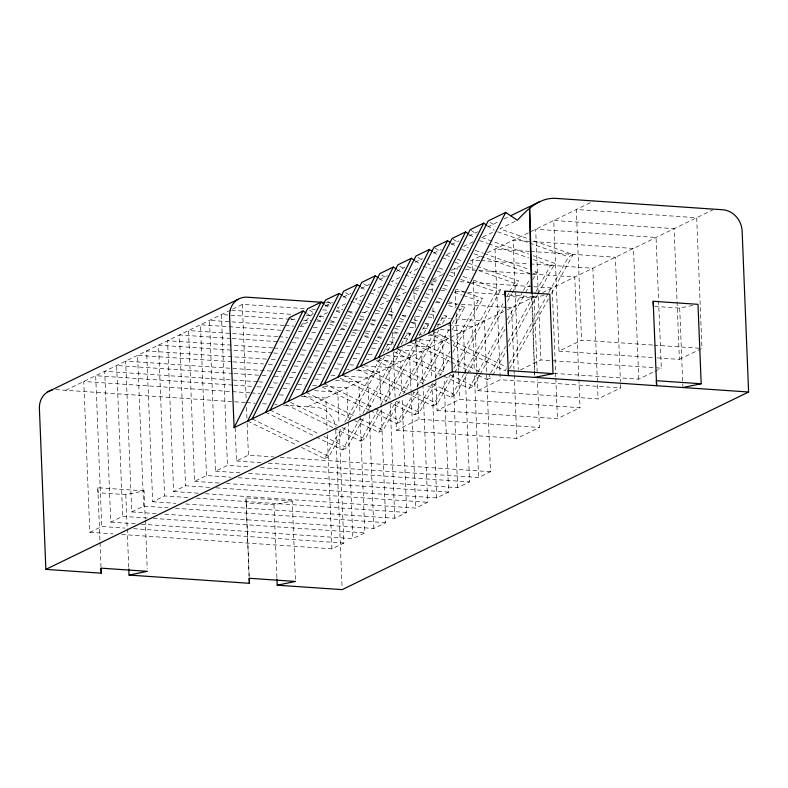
<?xml version="1.0" encoding="UTF-8"?>
<svg xmlns="http://www.w3.org/2000/svg" width="788" height="788" viewBox="0 0 788 788"><rect width="100%" height="100%" fill="white"/><g stroke="black" fill="none" stroke-linecap="round" stroke-linejoin="round"><path stroke-width="0.59" stroke-dasharray="3.94 2.96" d="M301.43 447.397L324.479 458.685L341.825 427.49M344.819 422.112L380.111 358.639M383.106 353.26L387.893 344.651L392.404 342.455L387.834 340.84M324.479 458.685L328.99 456.488L346.346 425.293M349.33 419.915L384.623 356.442M387.617 351.064L392.404 342.455M316.195 437.005L342.544 449.899L359.889 418.704M362.884 413.326L397.576 350.926M401.171 344.474L405.948 335.865L410.469 333.669L407.041 332.457M342.544 449.899L347.055 447.702L365.002 415.434M365.602 414.36L402.688 347.656M405.682 342.278L410.469 333.669M334.26 428.219L360.608 441.113L377.954 409.918M380.949 404.539L416.241 341.066M419.226 335.688L424.013 327.089L428.534 324.892L425.096 323.681M360.608 441.113L365.12 438.926L382.466 407.721M385.46 402.343L420.753 338.879M423.747 333.491L428.534 324.892M354.521 420.506L378.673 432.336L395.418 402.215M399.004 395.753L434.306 332.29M437.291 326.912L442.078 318.303L446.599 316.106L443.161 314.895M378.673 432.336L383.185 430.14L400.531 398.945M403.525 393.567L438.817 330.093M442.403 323.641L446.599 316.106M370.39 410.656L396.728 423.55L414.084 392.355M417.069 386.977L449.377 328.882M452.361 323.504L460.143 309.517L464.654 307.32L461.226 306.108M396.728 423.55L401.25 421.353L418.595 390.159M422.181 383.707L449.101 335.294M452.095 329.916L464.654 307.32M388.454 401.87L414.793 414.764L431.548 384.642M435.134 378.191L450.086 351.3M453.08 345.922L478.208 300.74L482.719 298.544L456.419 289.255M414.793 414.764L419.315 412.567L436.66 381.372M439.655 375.994L450.421 356.629M452.814 352.325L482.719 298.544M406.51 393.084L432.858 405.987L450.204 374.783M453.799 368.331L496.273 291.954L500.784 289.757L471.057 279.257M432.858 405.987L437.379 403.791L454.124 373.67M454.725 372.596L500.784 289.757M427.874 385.913L450.923 397.201L463.482 374.605M464.083 373.532L504.162 301.459M507.157 296.081L508.95 292.85M509.55 291.777L514.337 283.168L518.849 280.971L477.686 266.433M450.923 397.201L455.434 395.005L466.801 374.566M467.402 373.492L504.487 306.788M507.482 301.41L511.668 293.885M512.269 292.811L518.849 280.971M394.345 351.872L468.988 388.415L477.361 373.354M477.961 372.281L504.881 323.868M507.275 319.573L522.828 291.599M523.419 290.526L529.999 278.686M468.988 388.415L473.499 386.219L479.488 375.462M480.079 374.389L505.206 329.207M508.201 323.829L524.946 293.707M525.547 292.634L529.733 285.098M532.727 279.72L536.914 272.195L530.048 269.772M478.267 375.334L487.053 379.639L490.037 374.261M490.638 373.177L505.591 346.287M507.984 341.982L535.505 292.496M536.106 291.422L550.457 265.605L554.979 263.409L533.249 255.736M492.766 375.285L506.517 350.542M508.91 346.237L537.623 294.604M538.224 293.53L554.979 263.409M506.31 368.705L505.118 370.853L453.524 345.597M509.304 363.317L548.182 293.392M548.783 292.318L568.522 256.819L573.043 254.623L531.87 240.084M509.629 368.656L548.517 298.731M551.501 293.353L573.043 254.623M313.388 313.21L301.154 325.385L310.541 320.824M65.7 390.277L230.441 310.176M232.608 309.123L242.359 304.375L305.655 308.699M325.247 305.911L332.546 302.365M343.322 297.125L351.034 293.382M360.943 288.556L369.759 284.271M379.668 279.454L387.381 275.701M396.197 271.417L405.002 267.132M414.921 262.315L422.624 258.562M433.646 253.214L441.349 249.461M451.268 244.644L458.98 240.892M468.89 236.075L477.705 231.79M487.614 226.964L499.73 221.073M504.133 218.936L508.546 216.789M327.562 312.55L319.219 316.609L323.799 318.224M345.617 303.764L337.284 307.822L342.997 309.842M363.682 294.988L355.349 299.036L361.062 301.055M381.747 286.202L373.413 290.26L379.126 292.279M399.811 277.415L391.478 281.474L397.191 283.493M417.876 268.639L409.533 272.687L415.256 274.707M434.897 260.355L427.598 263.911L433.321 265.93M446.707 254.613L454.006 251.067M473.105 241.778L463.728 246.339L468.299 247.954M482.837 237.05L494.293 231.475M515.185 221.32L499.858 228.776L530.728 239.68M364.076 312.688L369.503 310.058M380.338 304.789L390.09 300.041M396.551 296.909L407.307 291.678M415.877 287.502L424.377 283.375M442.57 274.529L431.814 279.76L432.405 294.416M451.169 270.343L460.773 265.674M470.337 261.025L482.138 255.292M487.516 252.672L593.847 200.97M532.393 274.391L536.914 272.195M307.793 406.815L506.132 310.374M507.216 309.851L538.381 294.692M542.627 292.624L713.13 209.726M250.052 392.857L83.764 381.49L89.822 532.304L101.741 526.502L124.977 528.088M257.558 381.747L104.715 371.306L110.773 522.109L122.692 516.317L148.371 518.071M271.171 371.059L125.666 361.121L131.724 511.924L143.652 506.123L168.1 507.797M266.452 359.111L146.627 350.926L152.685 501.739L164.603 495.938L187.839 497.524M272.727 347.922L167.578 340.741L173.636 491.545L185.554 485.753L211.233 487.506M277.79 336.653L188.529 330.556L194.587 481.36L206.515 475.558L230.963 477.233M284.074 325.464L209.49 320.361L215.538 471.175L227.466 465.373L250.692 466.959M235.169 427.874L236.498 460.98L248.417 455.188L274.096 456.941M487.053 379.639L491.564 377.442L489.368 376.369M395.3 402.126L396.423 430.218L418.999 419.236L539.376 427.46L537.465 379.826M433.932 332.28L437.064 410.45L459.65 399.477L580.027 407.701L574.777 277.002L533.013 274.145M473.293 280.755L477.715 390.69L500.291 379.717L620.668 387.932L620.471 383.047M520.504 369.887L540.932 359.949L661.309 368.173L656.059 237.474L535.682 229.249L540.932 359.949M657.261 357.88L679.374 359.387L674.124 228.687L553.747 220.473L558.997 351.172L581.574 340.189L652.819 345.055M396.423 430.218L516.8 438.433L539.376 427.46M437.064 410.45L557.441 418.674L580.027 407.701M477.715 390.69L598.082 398.915L620.668 387.932M553.974 373.364L638.733 379.156L653.784 371.837M654.858 371.306L661.309 368.173M679.374 359.387L701.95 348.414L696.7 217.715L576.323 209.49L581.574 340.189M121.608 534.471L331.915 548.832L343.834 543.04L339.254 429.017M141.338 524.197L352.866 538.647L364.795 532.855L360.116 416.379M164.741 514.18L373.827 528.462L385.746 522.661L381.165 408.637M185.692 503.995L394.778 518.268L406.697 512.476L402.116 398.452M205.422 493.721L415.729 508.083L427.648 502.281L422.979 385.805M226.383 483.527L436.68 497.898L448.608 492.096L444.028 378.073M248.555 473.421L457.641 487.703L469.559 481.911L463.502 331.108L452.499 330.349M268.284 463.157L478.592 477.518L490.51 471.716L484.453 320.913L451.288 318.647M325.405 306.099L332.112 304.148M544.124 295.392L531.545 297.982L505.266 296.19M654.611 306.384L679.699 308.098L693.42 305.281M144.106 490.885L97.81 487.723L98.037 492.746L125.814 494.647L144.106 490.885L145.238 518.918M292.269 501.01L245.964 497.849L246.191 502.872L273.978 504.763L292.269 501.01L295.451 580.214M529.438 251.362L495.041 249.018L500.291 379.717M530.659 251.451L615.418 257.233L620.422 381.825M479.833 260.493L472.465 259.991L472.997 273.426M481.054 260.582L528.965 263.852M530.196 263.941L592.842 268.216L598.082 398.915M458.084 269.033L454.4 268.777L454.745 277.327M465.452 269.535L477.735 270.373M478.966 270.451L531.782 274.066M433.045 279.839L439.192 280.262M446.56 280.764L452.696 281.178M460.074 281.69L471.125 282.439M472.357 282.528L532.54 286.635M533.771 286.724L552.191 287.975L555.776 377.147M414.981 288.625L421.127 289.038M428.495 289.551L434.641 289.964M440.778 290.388L446.924 290.802M455.513 291.393L466.575 292.151M467.796 292.23L534.126 296.761L537.268 374.94M396.088 299.854L402.235 300.277M408.371 300.691L414.518 301.114M421.885 301.617L428.022 302.031M435.4 302.543L441.536 302.956M447.683 303.38L459.965 304.217M461.187 304.296L506.635 307.409M507.866 307.487L511.55 307.744L514.003 368.814M326.173 302.592L333.452 303.084M311.743 309.123L315.397 309.369M322.696 309.861L328.783 310.285M336.082 310.777L343.391 311.28M348.257 311.615L355.555 312.107M361.643 312.531L368.991 313.033M375.137 313.447L381.274 313.87M388.651 314.373L394.788 314.786M402.156 315.289L408.302 315.712M415.67 316.215L420.585 316.549M427.953 317.052L434.099 317.475M441.467 317.978L450.066 318.569M231.662 310.255L291.57 314.353M306.246 315.358L312.363 315.771M319.692 316.274L324.587 316.609M333.147 317.19L339.264 317.613M345.371 318.027L351.487 318.441M360.047 319.032L364.933 319.367M372.271 319.859L378.388 320.283M385.726 320.785L390.612 321.12M399.171 321.701L405.288 322.115M411.395 322.538L417.512 322.952M424.85 323.454L430.967 323.868M437.074 324.292L440.748 324.538M448.076 325.04L472.534 326.715L474.307 370.853M289.876 319.248L221.408 314.57L227.466 465.373M291.097 319.327L295.993 319.662M303.331 320.164L310.669 320.667M316.776 321.08L322.893 321.504M330.231 321.996L336.338 322.42M343.676 322.922L349.793 323.336M357.131 323.838L362.017 324.173M370.577 324.755L375.472 325.089M382.801 325.592L388.917 326.005M396.256 326.508L402.363 326.931M409.701 327.424L415.818 327.847M423.156 328.35L428.042 328.685M440.275 329.512L451.278 330.271M654.05 345.144L701.95 348.414M285.295 325.543L293.855 326.124M299.962 326.547L306.079 326.961M313.417 327.463L319.524 327.877M326.862 328.379L332.979 328.803M340.317 329.295L345.203 329.63M352.541 330.133L359.88 330.635M365.996 331.059L373.325 331.551M379.442 331.975L385.559 332.388M392.887 332.891L399.004 333.304M406.342 333.807L412.459 334.23M419.787 334.733L422.24 334.9M428.347 335.314L449.14 336.732M281.149 330.271L200.457 324.755L206.515 475.558M286.044 330.605L290.93 330.94M298.268 331.433L304.385 331.856M311.723 332.359L316.609 332.694M325.168 333.275L331.285 333.688M337.392 334.112L343.509 334.526M350.847 335.028L356.964 335.442M364.292 335.944L370.409 336.368M377.748 336.87L382.633 337.195M391.193 337.786L396.088 338.121M403.426 338.623L409.533 339.037M419.315 339.707L442.551 341.293L443.831 373.167M558.997 351.172L656.03 357.791M279.011 336.732L287.571 337.313M294.909 337.816L301.016 338.239M308.354 338.741L314.471 339.155M320.588 339.569L326.695 339.992M335.255 340.574L341.371 340.987M347.478 341.411L353.595 341.825M360.934 342.327L367.05 342.75M373.157 343.164L380.496 343.666M386.613 344.08L393.951 344.583M407.396 345.499L430.622 347.084L431.903 378.969M230.854 338.456L179.497 334.949L185.554 485.753M232.076 338.535L278.538 341.706M279.76 341.795L285.877 342.209M291.993 342.632L298.1 343.046M306.66 343.627L311.555 343.962M318.884 344.464L325.001 344.878M332.339 345.38L338.456 345.804M345.784 346.306L351.901 346.72M358.018 347.134L364.125 347.557M371.463 348.06L378.801 348.552M384.918 348.976L391.025 349.389M398.364 349.892L421.6 351.478L422.929 384.583M273.958 348.01L281.286 348.513M288.625 349.005L295.963 349.508M302.08 349.931L309.408 350.433M315.525 350.847L321.642 351.261M327.749 351.684L335.087 352.187M341.204 352.6L348.542 353.103M355.871 353.605L361.988 354.019M368.104 354.433L374.211 354.856M386.445 355.693L409.671 357.279L411.001 390.385M272.254 352.896L158.546 345.134L164.603 495.938M273.485 352.985L279.592 353.398M286.93 353.901L293.047 354.314M300.376 354.817L306.493 355.24M313.831 355.743L318.716 356.077M326.055 356.57L332.172 356.994M339.51 357.496L345.617 357.91M352.955 358.412L359.072 358.826M366.41 359.328L368.853 359.495M377.413 360.077L400.639 361.672L401.919 393.547M271.338 359.446L276.233 359.781M283.572 360.283L289.679 360.697M297.017 361.2L301.912 361.534M309.241 362.037L316.579 362.539M322.696 362.953L330.034 363.455M337.363 363.957L342.258 364.292M349.596 364.795L355.703 365.208M364.263 365.799L388.72 367.464L390.001 399.339M231.741 361.751L137.595 355.319L143.652 506.123M232.962 361.84L263.527 363.928M268.422 364.253L273.318 364.588M281.868 365.179L286.763 365.514M294.101 366.006L300.208 366.43M307.547 366.932L313.663 367.346M321.002 367.848L327.109 368.262M334.447 368.764L339.342 369.099M346.671 369.602L349.123 369.769M356.462 370.271L379.688 371.857L381.116 407.416M277.287 371.473L284.626 371.975M291.954 372.478L298.071 372.891M304.188 373.315L310.295 373.729M317.633 374.231L323.75 374.645M331.088 375.147L337.195 375.561M344.533 376.063L367.769 377.649L369.198 413.207M232.795 373.443L116.644 365.514L122.692 516.317M234.016 373.532L260.917 375.364M262.138 375.452L268.255 375.866M274.372 376.28L281.7 376.782M289.038 377.285L293.934 377.619M302.494 378.201L307.379 378.536M314.717 379.038L320.834 379.452M335.501 380.456L358.737 382.042L360.067 415.148M258.779 381.825L264.896 382.249M273.446 382.83L278.341 383.165M285.68 383.667L291.787 384.081M297.903 384.505L305.242 385.007M312.58 385.499L317.466 385.834M323.582 386.258L346.809 387.844L348.138 420.95M232.627 385.056L95.683 375.699L101.741 526.502M233.849 385.135L252.19 386.386M257.085 386.721L263.192 387.135M269.309 387.558L275.426 387.972M282.764 388.474L290.092 388.976M296.209 389.39L302.326 389.814M314.55 390.651L337.776 392.237L339.057 424.111M251.273 392.936L259.833 393.517M267.171 394.02L273.278 394.443M279.395 394.857L285.512 395.271M301.4 396.364L325.858 398.029L327.138 429.903M245.442 402.55L57.11 389.696A20.616 18.006 64.1 0 0 53.505 389.833M246.664 402.638L255.223 403.22M262.552 403.722L267.447 404.057M274.785 404.559L277.228 404.727M283.345 405.14L316.382 407.396A20.616 18.006 64.1 0 1 335.53 426.663M280.213 457.355L490.51 471.716M236.498 460.98L260.946 462.654M260.473 467.629L469.559 481.911M215.538 471.175L239.995 472.839M238.301 477.735L448.608 492.096M194.587 481.36L220.266 483.113M216.129 487.841L427.648 502.281M173.636 491.545L200.536 493.386M196.389 498.114L406.697 512.476M152.685 501.739L175.911 503.325M175.438 508.299L385.746 522.661M131.724 511.924L156.182 513.599M153.266 518.405L364.795 532.855M110.773 522.109L136.452 523.862M133.536 528.679L343.834 543.04M89.822 532.304L113.048 533.89M497.622 231.78L528.502 242.684M529.644 243.088L568.522 256.819M481.793 237.552L528.679 254.12M479.567 240.557L487.565 243.384M488.708 243.787L528.728 257.932M533.309 259.548L550.457 265.605M475.164 250.377L483.172 253.204M484.315 253.608L528.906 269.368M461.502 249.343L467.215 251.362M474.081 253.785L530.107 273.584M445.663 255.125L451.386 257.144M457.099 259.163L462.822 261.183M468.535 263.202L476.543 266.029M442.295 257.725L449.15 260.148M454.873 262.168L460.586 264.187M467.451 266.61L474.307 269.033M478.887 270.648L514.337 283.168M439.034 267.95L444.757 269.969M450.47 271.988L456.193 274.007M463.048 276.43L469.914 278.853M423.087 266.098L431.085 268.935M436.808 270.954L443.664 273.377M449.387 275.396L453.957 277.012M460.822 279.435L468.821 282.262M469.973 282.665L496.273 291.954M420.969 276.726L426.692 278.745M432.405 280.764L438.128 282.784M443.841 284.803L449.564 286.822M405.022 274.884L413.03 277.711M419.886 280.134L424.466 281.749M430.179 283.769L435.892 285.788M442.757 288.211L448.471 290.23M454.193 292.25L462.201 295.086M463.344 295.49L478.208 300.74M402.904 285.512L408.627 287.531M414.34 289.551L420.063 291.57M425.776 293.589L431.499 295.608M438.355 298.031L442.935 299.647M448.648 301.666L456.656 304.493M388.1 284.074L394.965 286.497M400.678 288.516L406.401 290.536M413.257 292.959L418.98 294.978M424.693 296.997L429.263 298.613M436.128 301.036L441.841 303.055M448.707 305.478L455.572 307.901M456.715 308.305L460.143 309.517M384.849 294.298L390.562 296.318M396.285 298.337L401.998 300.356M407.711 302.375L413.434 304.395M419.147 306.414L424.87 308.433M431.726 310.856L436.306 312.472M370.035 292.86L376.9 295.283M382.613 297.303L388.336 299.322M395.192 301.745L399.772 303.36M406.628 305.783L411.208 307.399M418.064 309.822L423.786 311.841M429.499 313.86L435.222 315.88M367.927 303.478L372.497 305.094M379.363 307.517L383.933 309.132M389.656 311.161L395.369 313.181M402.235 315.604L406.805 317.219M413.67 319.642L418.241 321.258M350.827 301.233L359.978 304.464M365.701 306.483L370.271 308.098M375.984 310.117L381.707 312.137M388.563 314.56L394.286 316.579M399.999 318.608L404.579 320.224M411.434 322.647L417.157 324.666M348.72 311.861L354.433 313.88M360.155 315.899L365.868 317.919M371.591 319.938L377.304 321.957M384.17 324.38L388.74 325.996M394.463 328.015L400.176 330.034M336.2 311.23L340.771 312.846M347.636 315.269L352.206 316.884M359.072 319.307L364.785 321.327M370.508 323.346L375.078 324.961M381.934 327.384L387.657 329.404M394.512 331.827L399.092 333.442M330.655 320.647L336.377 322.666M343.233 325.089L347.804 326.705M354.669 329.128L359.239 330.743M364.962 332.763L370.675 334.782M377.541 337.205L382.111 338.82M316.993 319.613L322.706 321.632M329.571 324.055L335.284 326.074M341.007 328.094L345.577 329.709M352.443 332.132L357.013 333.748M365.021 336.575L369.592 338.19M375.315 340.209L381.028 342.228M432.789 331.039L449.259 339.096M450.352 339.638L506.339 367.041M428.278 333.235L449.13 343.45M414.724 339.825L449.849 357.023M450.953 357.555L480.591 372.064M410.213 342.022L449.731 361.367M450.825 361.899L470.584 371.572M396.659 348.601L446.057 372.783M450.45 374.94L473.499 386.219M378.595 357.388L427.992 381.569M432.385 383.717L455.434 395.005M376.28 360.658L423.481 383.766M360.54 366.174L409.937 390.356M411.031 390.887L437.379 403.791M358.215 369.444L405.416 392.552M342.475 374.95L391.872 399.142M396.256 401.289L419.315 412.567M340.15 378.22L387.351 401.328M324.41 383.736L373.808 407.918M374.901 408.46L401.25 421.353M322.085 387.006L369.286 410.115M306.345 392.522L355.743 416.704M360.136 418.852L383.185 430.14M304.02 395.793L350.128 418.359M290.476 402.382L337.678 425.49M342.071 427.638L365.12 438.926M285.965 404.579L333.166 427.687M270.215 410.085L319.613 434.267M324.006 436.414L347.055 447.702M265.704 412.282L315.101 436.463M252.15 418.871L301.548 443.053M305.941 445.2L328.99 456.488M247.639 421.068L297.037 445.25M490.116 222.246L495.957 226.166M487.545 225.742L494.362 230.313M471.086 230.372L476.927 234.292M469.49 234.528L473.381 237.139M453.021 239.158L457.887 242.418M451.425 243.315L456.291 246.575M434.956 247.944L439.822 251.205M433.361 252.091L438.226 255.361M417.867 257.38L422.732 260.641M415.296 260.877L420.162 264.147M399.802 266.157L403.692 268.767M397.231 269.663L402.097 272.924M381.737 274.943L385.627 277.553M379.166 278.44L384.042 281.71M363.672 283.729L367.572 286.339M361.101 287.226L365.977 290.496M345.607 292.506L349.508 295.126M343.046 296.012L347.912 299.273M327.552 301.292L332.418 304.562M324.981 304.798L329.847 308.059M309.487 310.078L314.353 313.338M306.916 313.575L310.807 316.185M289.472 317.554L295.313 321.474M679.699 308.098L682.841 386.297M638.733 379.156L633.483 248.456L513.106 240.232L515.116 290.309M555.826 378.368L557.441 418.674M534.441 370.074L531.467 294.338M534.491 371.296L534.688 376.181L534.55 371.266M515.165 291.53L518.307 369.71M514.052 370.035L514.2 373.699M514.249 374.921L516.8 438.433M474.504 375.758L478.592 477.518M455.228 289.541L455.966 307.862M456.163 312.747L458.468 370.163M458.517 371.384L459.65 399.477M453.061 373.679L457.641 487.703M432.947 307.852L433.39 318.844M432.1 383.874L436.68 497.898M413.759 288.536L414.34 303.193M414.882 316.638L415.325 327.631M415.867 341.066L418.999 419.236M411.05 391.606L415.729 508.083M391.518 308.069L392.01 320.283M392.503 332.497L393.035 345.932M393.281 352.039L395.103 397.241M390.198 404.244L394.778 518.268M369.247 414.439L373.827 528.462M348.188 422.171L352.866 538.647M335.757 430.002L342.12 588.4M327.335 434.809L331.915 548.832M273.978 504.763L276.913 577.89M242.359 304.375L246.25 401.24M246.496 407.366L246.939 418.398M247.137 423.304L248.417 455.188M246.191 502.872L249.175 577.21M245.964 497.849L249.146 577.052M145.287 520.139L147.238 568.877M125.814 494.647L127.144 527.546M127.183 528.768L128.749 567.764M97.81 487.723L99.997 541.494M100.017 542.568L100.992 566.936M532.205 293.963L534.51 370.045"/><path stroke-width="1.18" d="M276.962 579.101L277.199 585.198L342.169 589.631L748.6 392.01L742.138 231.15A20.616 18.006 64.1 0 0 722.813 209.775L555.737 198.369C539.632 197.414 527.438 209.342 517.381 220.256L505.689 212.415L450.312 322.519L234.095 427.657L289.472 317.554L303.025 310.964L305.941 312.925M247.639 421.068L303.025 310.964M252.15 418.871L307.537 308.768L321.08 302.178L324.006 304.138M265.704 412.282L321.08 302.178M270.215 410.085L325.602 299.982L339.145 293.402L342.071 295.362M283.769 403.495L339.145 293.402M288.28 401.299L343.666 291.205L357.21 284.616L360.136 286.576M301.834 394.719L357.21 284.616M306.345 392.522L361.731 282.419L375.275 275.83L378.191 277.79M319.889 385.933L375.275 275.83M324.41 383.736L379.786 273.633L393.34 267.053L396.256 269.013M337.954 377.147L393.34 267.053M342.475 374.95L397.851 264.857L411.405 258.267L414.321 260.227M356.018 368.37L411.405 258.267M360.54 366.174L415.916 256.07L429.46 249.481L432.385 251.441M374.083 359.584L429.46 249.481M378.595 357.388L433.981 247.284L447.525 240.704L450.45 242.655M392.148 350.798L447.525 240.704M396.659 348.601L452.046 238.508L465.59 231.918L468.515 233.878M410.213 342.022L465.59 231.918M414.724 339.825L470.111 229.722L483.655 223.132L486.58 225.092M428.278 333.235L483.655 223.132M432.789 331.039L488.176 220.936L505.689 212.415M47.96 391.754L238.173 299.263M510.742 215.715L539.386 201.797M52.343 390.05A20.616 18.006 64.1 0 0 39.4 408.539L45.862 569.389L452.292 371.769L748.6 392.01M534.737 377.403L553.028 373.64L549.837 294.219L505.039 291.156L508.457 375.61L508.23 370.587L553.028 373.64M682.891 387.519L701.182 383.766L697.991 304.335L653.193 301.282L656.611 385.726L656.384 380.702L701.182 383.766M128.799 568.985L129.045 575.082L147.336 571.32L101.041 568.158L101.268 573.181L45.862 569.389M277.199 585.198L295.49 581.436L249.195 578.274L249.422 583.297L129.045 575.082M324.961 302.503L247.324 297.204A20.616 18.006 64.1 0 0 229.603 316.047L234.095 427.657M653.193 301.282L653.419 306.305M505.039 291.156L505.266 296.19M450.312 322.519L452.292 371.769M249.225 578.422L249.422 583.297M101.071 568.306L101.268 573.181M532.205 293.963L529.605 208.081L531.437 293.116"/></g></svg>
